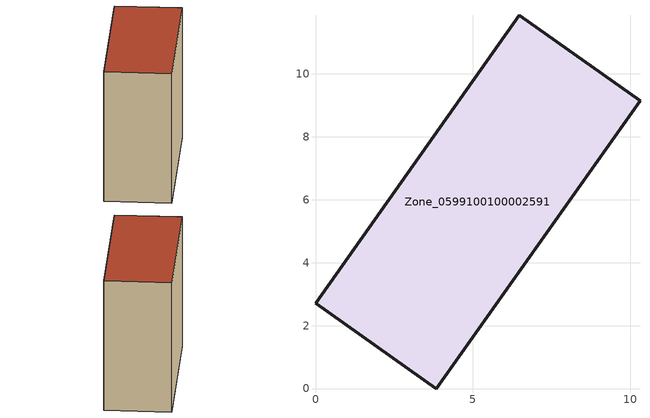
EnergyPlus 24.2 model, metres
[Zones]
Zone_0599100100002591
 floor ground (C_G): 6.47,11.86 10.31,9.15 3.84,0 0,2.71 z3.81
 wall outside (C_F): 10.31,9.15 6.47,11.86 0,2.71 3.84,0 10.31,9.15 z3.81:13.63
 roof outside (C_R): 0,2.71 3.84,0 10.31,9.15 6.47,11.86 z13.63
[BUILDING]
Pand.0599100100002591: North Axis=0; Terrain=City; Loads Convergence Tolerance Value=0.04; Temperature Convergence Tolerance Value=0.4; Solar Distribution=FullExterior; Maximum Number of Warmup Days=25; Minimum Number of Warmup Days=1
[Site:Location]
Rotterdam.The.Hague.AP_ZH_NLD Design_Conditions: Latitude=51.96; Longitude=4.45; Time Zone=1; Elevation=-4.5
[SITE:GROUNDTEMPERATURE:BUILDINGSURFACE]
18, 18, 18, 18, 18, 18, 18, 18, 18, 18, 18, 18
[MATERIAL] Thermal Absorptance=0.9; Solar Absorptance=0.7; Visible Absorptance=0.7
Name | Roughness | Thickness | Conductivity | Density | Specific Heat
G.TI.2006-2014 | MediumSmooth | 0.15 | 0.06 | 540 | 1210
F.TI.2006-2014 | Rough | 0.3 | 0.12 | 1920 | 840
R.TI.2006-2014 | MediumRough | 0.2 | 0.08 | 1500 | 1000
[CONSTRUCTION]
C_G: G.TI.2006-2014
C_F: F.TI.2006-2014
C_R: R.TI.2006-2014
[ZONE]
Zone_0599100100002591: Type=1; Multiplier=1; Ceiling Height=Autocalculate; Volume=Autocalculate; Floor Area=autocalculate; Part of Total Floor Area=Yes
[ZONEINFILTRATION:DESIGNFLOWRATE]
Infil_Zone_0599100100002591: Zone or ZoneList or Space or SpaceList=Zone_0599100100002591; Schedule=AlwaysOn; Design Flow Rate Calculation Method=Flow/Area; Flow Rate per Floor Area=0.0015; Constant Term Coefficient=1; Temperature Term Coefficient=0; Velocity Term Coefficient=0; Velocity Squared Term Coefficient=0
[HVACTEMPLATE:ZONE:IDEALLOADSAIRSYSTEM]
Zone_0599100100002591: Maximum Heating Supply Air Temperature=50; Minimum Cooling Supply Air Temperature=13; Maximum Heating Supply Air Humidity Ratio=0.0156; Minimum Cooling Supply Air Humidity Ratio=0.0077; Heating Limit=NoLimit; Cooling Limit=NoLimit; Dehumidification Control Type=ConstantSensibleHeatRatio; Cooling Sensible Heat Ratio=0.7; Dehumidification Setpoint=60; Humidification Control Type=None; Humidification Setpoint=30; Outdoor Air Method=None; Outdoor Air Flow Rate per Person=0.00944; Outdoor Air Flow Rate per Zone Floor Area=0; Outdoor Air Flow Rate per Zone=0; Demand Controlled Ventilation Type=None; Outdoor Air Economizer Type=NoEconomizer; Heat Recovery Type=None; Sensible Heat Recovery Effectiveness=0.7; Latent Heat Recovery Effectiveness=0.65
[ZONECONTROL:THERMOSTAT]
ThermostatControl_Zone_0599100100002591: Zone or ZoneList=Zone_0599100100002591; Control Type Schedule=DualSetpointControlType; Control 1=Thermostat_Zone_0599100100002591; Temperature Difference Between Cutout And Setpoint=0
[THERMOSTATSETPOINT:DUALSETPOINT]
Thermostat_Zone_0599100100002591: Heating Setpoint Temperature Schedule=HeatingSetpoint_Zone_0599100100002591; Cooling Setpoint Temperature Schedule=CoolingSetpoint_Zone_0599100100002591
[SCHEDULE:COMPACT]
HeatingSetpoint_Zone_0599100100002591: Through: 12/31, For: AllDays, Until: 24:00, 21
CoolingSetpoint_Zone_0599100100002591: Through: 12/31, For: AllDays, Until: 24:00, 24
DualSetpointControlType: Through: 12/31, For: AllDays, Until: 24:00, 4
AlwaysOn: Through: 12/31, For: AllDays, Until: 24:00, 1
